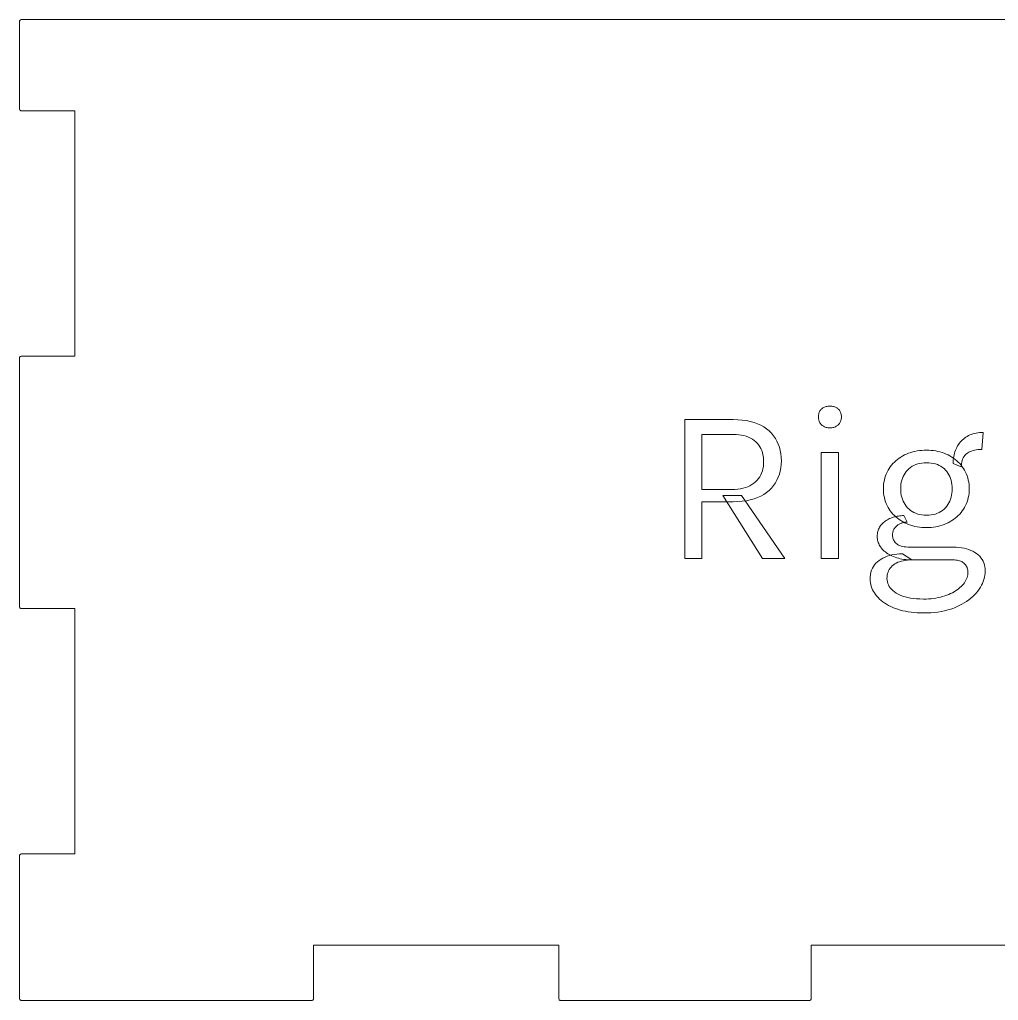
# Model space of a CAD drawing. Extents: x 3 to 302, y 3 to 302.
# Drawn here: x 105.2 to 158.3, y 207.4 to 260.6 of the extents above; entities that cross this region are included whole.
import ezdxf

# ---------------------------------------------------------------- set-up
doc = ezdxf.new("R2010")
doc.units = 0
doc.layers.get('0').update_dxf_attribs({"lineweight": 0})

msp = doc.modelspace()

# ---------------------------------------------------------------- linework, layer by layer
for p, q in [((105.21, 260.54), (105.2, 260.52)), ((105.2, 260.52), (105.2, 255.73)), ((105.22, 260.55), (105.21, 260.54)), ((105.23, 260.57), (105.22, 260.55)), ((105.24, 260.58), (105.23, 260.57)), ((105.28, 260.6), (105.24, 260.58)), ((204.32, 260.6), (105.28, 260.6)), ((105.2, 255.73), (105.22, 255.69)), ((105.22, 255.69), (105.23, 255.68)), ((105.23, 255.68), (105.25, 255.67)), ((105.25, 255.67), (105.26, 255.66)), ((105.26, 255.66), (105.28, 255.65)), ((105.28, 255.65), (108.2, 255.65)), ((108.2, 255.65), (108.2, 242.35)), ((105.21, 242.29), (105.2, 242.27)), ((105.2, 242.27), (105.2, 228.73)), ((105.22, 242.3), (105.21, 242.29)), ((105.23, 242.32), (105.22, 242.3)), ((105.24, 242.33), (105.23, 242.32)), ((105.28, 242.35), (105.24, 242.33)), ((108.2, 242.35), (105.28, 242.35)), ((148.621, 239.375), (148.647, 239.411)), ((148.647, 239.411), (148.675, 239.446)), ((148.675, 239.446), (148.707, 239.478)), ((148.707, 239.478), (148.742, 239.508)), ((148.742, 239.508), (148.779, 239.534)), ((148.779, 239.534), (148.819, 239.558)), ((148.819, 239.558), (148.861, 239.578)), ((148.861, 239.578), (148.905, 239.595)), ((148.905, 239.595), (148.952, 239.609)), ((148.952, 239.609), (149.001, 239.62)), ((149.001, 239.62), (149.053, 239.628)), ((149.053, 239.628), (149.107, 239.632)), ((149.107, 239.632), (149.163, 239.634)), ((149.163, 239.634), (149.163, 239.634)), ((149.163, 239.634), (149.219, 239.632)), ((149.219, 239.632), (149.273, 239.628)), ((149.273, 239.628), (149.325, 239.62)), ((149.325, 239.62), (149.374, 239.609)), ((149.374, 239.609), (149.421, 239.595)), ((149.421, 239.595), (149.465, 239.578)), ((149.465, 239.578), (149.507, 239.558)), ((149.507, 239.558), (149.547, 239.534)), ((149.547, 239.534), (149.584, 239.508)), ((149.584, 239.508), (149.619, 239.478)), ((149.619, 239.478), (149.651, 239.446)), ((149.651, 239.446), (149.679, 239.411)), ((149.679, 239.411), (149.705, 239.375)), ((141.285, 231.366), (141.285, 238.902)), ((141.285, 238.902), (143.913, 238.902)), ((143.913, 238.902), (144.165, 238.896)), ((144.165, 238.896), (144.404, 238.877)), ((144.404, 238.877), (144.631, 238.847)), ((148.539, 239.058), (148.541, 239.11)), ((148.541, 239.005), (148.539, 239.058)), ((148.539, 239.058), (148.539, 239.058)), ((148.541, 239.11), (148.546, 239.159)), ((148.546, 238.954), (148.541, 239.005)), ((148.546, 239.159), (148.554, 239.207)), ((148.554, 238.905), (148.546, 238.954)), ((148.554, 239.207), (148.566, 239.252)), ((148.566, 238.859), (148.554, 238.905)), ((148.566, 239.252), (148.581, 239.295)), ((148.581, 239.295), (148.599, 239.336)), ((148.599, 239.336), (148.621, 239.375)), ((149.705, 239.375), (149.727, 239.336)), ((149.727, 239.336), (149.745, 239.295)), ((149.745, 239.295), (149.76, 239.252)), ((149.76, 239.252), (149.772, 239.207)), ((149.772, 238.905), (149.76, 238.859)), ((149.772, 239.207), (149.78, 239.159)), ((149.78, 238.954), (149.772, 238.905)), ((149.78, 239.159), (149.785, 239.11)), ((149.785, 239.005), (149.78, 238.954)), ((149.785, 239.11), (149.787, 239.058)), ((149.787, 239.058), (149.785, 239.005)), ((149.787, 239.058), (149.787, 239.058)), ((144.631, 238.847), (144.845, 238.804)), ((144.845, 238.804), (145.046, 238.748)), ((145.046, 238.748), (145.235, 238.681)), ((145.235, 238.681), (145.412, 238.601)), ((145.412, 238.601), (145.576, 238.508)), ((145.576, 238.508), (145.727, 238.404)), ((145.727, 238.404), (145.866, 238.287)), ((148.581, 238.814), (148.566, 238.859)), ((148.599, 238.772), (148.581, 238.814)), ((148.621, 238.731), (148.599, 238.772)), ((148.647, 238.693), (148.621, 238.731)), ((148.675, 238.657), (148.647, 238.693)), ((148.707, 238.623), (148.675, 238.657)), ((148.742, 238.592), (148.707, 238.623)), ((148.779, 238.564), (148.742, 238.592)), ((148.819, 238.539), (148.779, 238.564)), ((148.861, 238.517), (148.819, 238.539)), ((148.905, 238.499), (148.861, 238.517)), ((148.952, 238.484), (148.905, 238.499)), ((149.001, 238.473), (148.952, 238.484)), ((149.053, 238.465), (149.001, 238.473)), ((149.107, 238.46), (149.053, 238.465)), ((149.163, 238.458), (149.107, 238.46)), ((149.219, 238.46), (149.163, 238.458)), ((149.163, 238.458), (149.163, 238.458)), ((149.163, 238.458), (149.163, 238.458)), ((149.273, 238.465), (149.219, 238.46)), ((149.325, 238.473), (149.273, 238.465)), ((149.374, 238.484), (149.325, 238.473)), ((149.421, 238.499), (149.374, 238.484)), ((149.465, 238.517), (149.421, 238.499)), ((149.507, 238.539), (149.465, 238.517)), ((149.547, 238.564), (149.507, 238.539)), ((149.584, 238.592), (149.547, 238.564)), ((149.619, 238.623), (149.584, 238.592)), ((149.651, 238.657), (149.619, 238.623)), ((149.679, 238.693), (149.651, 238.657)), ((149.705, 238.731), (149.679, 238.693)), ((149.727, 238.772), (149.705, 238.731)), ((149.745, 238.814), (149.727, 238.772)), ((149.76, 238.859), (149.745, 238.814)), ((142.221, 238.098), (142.221, 235.11)), ((143.913, 238.098), (142.221, 238.098)), ((142.221, 238.098), (142.221, 238.098)), ((144.071, 238.094), (143.913, 238.098)), ((143.913, 238.098), (143.913, 238.098)), ((144.222, 238.082), (144.071, 238.094)), ((144.364, 238.062), (144.222, 238.082)), ((144.499, 238.034), (144.364, 238.062)), ((144.626, 237.998), (144.499, 238.034)), ((144.746, 237.953), (144.626, 237.998)), ((144.857, 237.901), (144.746, 237.953)), ((144.961, 237.841), (144.857, 237.901)), ((145.058, 237.772), (144.961, 237.841)), ((145.866, 238.287), (145.992, 238.16)), ((145.992, 238.16), (146.105, 238.026)), ((146.105, 238.026), (146.204, 237.883)), ((146.204, 237.883), (146.29, 237.733)), ((156.343, 237.796), (156.405, 237.85)), ((156.405, 237.85), (156.469, 237.901)), ((156.469, 237.901), (156.537, 237.949)), ((156.537, 237.949), (156.609, 237.993)), ((156.609, 237.993), (156.684, 238.033)), ((156.684, 238.033), (156.761, 238.07)), ((156.761, 238.07), (156.841, 238.102)), ((156.841, 238.102), (156.924, 238.129)), ((156.924, 238.129), (157.01, 238.153)), ((157.01, 238.153), (157.098, 238.172)), ((157.098, 238.172), (157.189, 238.187)), ((157.189, 238.187), (157.283, 238.197)), ((157.283, 238.197), (157.38, 238.204)), ((157.38, 238.204), (157.479, 238.206)), ((157.479, 238.206), (157.407, 237.282)), ((157.479, 238.206), (157.479, 238.206)), ((145.146, 237.696), (145.058, 237.772)), ((145.226, 237.613), (145.146, 237.696)), ((145.298, 237.524), (145.226, 237.613)), ((145.362, 237.429), (145.298, 237.524)), ((145.417, 237.329), (145.362, 237.429)), ((145.463, 237.224), (145.417, 237.329)), ((146.29, 237.733), (146.363, 237.575)), ((146.363, 237.575), (146.423, 237.41)), ((146.423, 237.41), (146.469, 237.236)), ((155.974, 237.242), (156.007, 237.322)), ((156.007, 237.322), (156.045, 237.399)), ((156.045, 237.399), (156.086, 237.474)), ((156.086, 237.474), (156.131, 237.545)), ((156.131, 237.545), (156.179, 237.612)), ((156.179, 237.612), (156.23, 237.677)), ((156.23, 237.677), (156.285, 237.738)), ((156.285, 237.738), (156.343, 237.796)), ((157.201, 237.273), (157.106, 237.261)), ((157.302, 237.28), (157.201, 237.273)), ((157.407, 237.282), (157.302, 237.28)), ((145.501, 237.112), (145.463, 237.224)), ((145.531, 236.995), (145.501, 237.112)), ((145.552, 236.872), (145.531, 236.995)), ((145.565, 236.744), (145.552, 236.872)), ((145.569, 236.61), (145.565, 236.744)), ((146.469, 237.236), (146.502, 237.055)), ((146.502, 237.055), (146.522, 236.867)), ((146.522, 236.867), (146.529, 236.67)), ((148.695, 231.366), (148.695, 237.114)), ((148.695, 237.114), (149.631, 237.114)), ((149.631, 237.114), (149.631, 231.366)), ((152.74, 236.671), (152.827, 236.742)), ((152.827, 236.742), (152.917, 236.809)), ((152.917, 236.809), (153.012, 236.872)), ((153.012, 236.872), (153.112, 236.931)), ((153.112, 236.931), (153.216, 236.985)), ((153.216, 236.985), (153.323, 237.035)), ((153.323, 237.035), (153.434, 237.079)), ((153.434, 237.079), (153.546, 237.118)), ((153.546, 237.118), (153.661, 237.152)), ((153.661, 237.152), (153.779, 237.181)), ((153.779, 237.181), (153.9, 237.204)), ((153.9, 237.204), (154.023, 237.223)), ((154.023, 237.223), (154.148, 237.236)), ((154.148, 237.236), (154.276, 237.243)), ((154.276, 237.243), (154.407, 237.246)), ((154.407, 237.246), (154.407, 237.246)), ((154.407, 237.246), (154.534, 237.243)), ((154.534, 237.243), (154.659, 237.236)), ((154.659, 237.236), (154.782, 237.223)), ((154.782, 237.223), (154.902, 237.204)), ((154.902, 237.204), (155.02, 237.181)), ((155.02, 237.181), (155.135, 237.152)), ((155.135, 237.152), (155.248, 237.118)), ((155.248, 237.118), (155.359, 237.079)), ((155.359, 237.079), (155.468, 237.035)), ((155.468, 237.035), (155.574, 236.985)), ((155.574, 236.985), (155.677, 236.931)), ((155.677, 236.931), (155.775, 236.872)), ((155.775, 236.872), (155.87, 236.809)), ((155.855, 236.711), (155.865, 236.805)), ((155.865, 236.805), (155.879, 236.898)), ((155.87, 236.809), (155.96, 236.742)), ((155.879, 236.898), (155.897, 236.987)), ((155.897, 236.987), (155.918, 237.075)), ((155.918, 237.075), (155.944, 237.159)), ((155.944, 237.159), (155.974, 237.242)), ((155.96, 236.742), (156.046, 236.671)), ((156.363, 236.756), (156.337, 236.682)), ((156.395, 236.825), (156.363, 236.756)), ((156.432, 236.889), (156.395, 236.825)), ((156.475, 236.948), (156.432, 236.889)), ((156.524, 237.002), (156.475, 236.948)), ((156.579, 237.051), (156.524, 237.002)), ((156.639, 237.095), (156.579, 237.051)), ((156.704, 237.134), (156.639, 237.095)), ((156.774, 237.169), (156.704, 237.134)), ((156.85, 237.199), (156.774, 237.169)), ((156.93, 237.224), (156.85, 237.199)), ((157.015, 237.245), (156.93, 237.224)), ((157.106, 237.261), (157.015, 237.245)), ((145.498, 236.117), (145.529, 236.233)), ((145.529, 236.233), (145.551, 236.354)), ((145.551, 236.354), (145.565, 236.479)), ((145.565, 236.479), (145.569, 236.61)), ((145.569, 236.61), (145.569, 236.61)), ((146.502, 236.289), (146.469, 236.11)), ((146.522, 236.476), (146.502, 236.289)), ((146.529, 236.67), (146.522, 236.476)), ((146.529, 236.67), (146.529, 236.67)), ((152.317, 236.154), (152.376, 236.25)), ((152.376, 236.25), (152.44, 236.343)), ((152.44, 236.343), (152.508, 236.431)), ((152.508, 236.431), (152.581, 236.515)), ((152.581, 236.515), (152.659, 236.595)), ((152.659, 236.595), (152.74, 236.671)), ((153.456, 236.244), (153.378, 236.169)), ((153.539, 236.31), (153.456, 236.244)), ((153.628, 236.369), (153.539, 236.31)), ((153.723, 236.421), (153.628, 236.369)), ((153.823, 236.464), (153.723, 236.421)), ((153.928, 236.499), (153.823, 236.464)), ((154.04, 236.527), (153.928, 236.499)), ((154.157, 236.546), (154.04, 236.527)), ((154.279, 236.558), (154.157, 236.546)), ((154.407, 236.562), (154.279, 236.558)), ((154.536, 236.558), (154.407, 236.562)), ((154.407, 236.562), (154.407, 236.562)), ((154.659, 236.546), (154.536, 236.558)), ((154.777, 236.527), (154.659, 236.546)), ((154.888, 236.499), (154.777, 236.527)), ((154.994, 236.464), (154.888, 236.499)), ((155.093, 236.421), (154.994, 236.464)), ((155.187, 236.369), (155.093, 236.421)), ((155.275, 236.31), (155.187, 236.369)), ((155.357, 236.244), (155.275, 236.31)), ((155.433, 236.169), (155.357, 236.244)), ((155.847, 236.514), (155.849, 236.614)), ((156.291, 236.334), (155.847, 236.514)), ((155.849, 236.614), (155.855, 236.711)), ((156.046, 236.671), (156.127, 236.595)), ((156.127, 236.595), (156.205, 236.515)), ((156.205, 236.515), (156.278, 236.431)), ((156.278, 236.431), (156.346, 236.343)), ((156.294, 236.429), (156.291, 236.334)), ((156.291, 236.334), (156.291, 236.334)), ((156.291, 236.334), (156.291, 236.334)), ((156.303, 236.518), (156.294, 236.429)), ((156.317, 236.603), (156.303, 236.518)), ((156.337, 236.682), (156.317, 236.603)), ((156.346, 236.343), (156.411, 236.25)), ((156.411, 236.25), (156.47, 236.154)), ((145.212, 235.613), (145.287, 235.704)), ((145.287, 235.704), (145.353, 235.8)), ((145.353, 235.8), (145.41, 235.9)), ((145.41, 235.9), (145.459, 236.006)), ((145.459, 236.006), (145.498, 236.117)), ((146.363, 235.774), (146.29, 235.617)), ((146.423, 235.938), (146.363, 235.774)), ((146.469, 236.11), (146.423, 235.938)), ((152.116, 235.625), (152.144, 235.737)), ((152.144, 235.737), (152.178, 235.846)), ((152.178, 235.846), (152.218, 235.952)), ((152.218, 235.952), (152.265, 236.054)), ((152.265, 236.054), (152.317, 236.154)), ((153.097, 235.717), (153.063, 235.612)), ((153.138, 235.817), (153.097, 235.717)), ((153.187, 235.912), (153.138, 235.817)), ((153.243, 236.002), (153.187, 235.912)), ((153.307, 236.088), (153.243, 236.002)), ((153.378, 236.169), (153.307, 236.088)), ((155.503, 236.088), (155.433, 236.169)), ((155.565, 236.002), (155.503, 236.088)), ((155.62, 235.912), (155.565, 236.002)), ((155.667, 235.817), (155.62, 235.912)), ((155.708, 235.717), (155.667, 235.817)), ((155.74, 235.612), (155.708, 235.717)), ((156.47, 236.154), (156.523, 236.054)), ((156.523, 236.054), (156.57, 235.952)), ((156.57, 235.952), (156.611, 235.846)), ((156.611, 235.846), (156.645, 235.737)), ((156.645, 235.737), (156.673, 235.625)), ((144.163, 235.127), (144.312, 235.148)), ((144.312, 235.148), (144.453, 235.177)), ((144.453, 235.177), (144.586, 235.214)), ((144.586, 235.214), (144.71, 235.26)), ((144.71, 235.26), (144.827, 235.314)), ((144.827, 235.314), (144.935, 235.377)), ((144.935, 235.377), (145.036, 235.448)), ((145.036, 235.448), (145.128, 235.527)), ((145.128, 235.527), (145.212, 235.613)), ((145.992, 235.192), (145.866, 235.065)), ((146.105, 235.326), (145.992, 235.192)), ((146.204, 235.468), (146.105, 235.326)), ((146.29, 235.617), (146.204, 235.468)), ((152.067, 235.146), (152.07, 235.27)), ((152.07, 235.023), (152.067, 235.146)), ((152.067, 235.146), (152.067, 235.146)), ((152.07, 235.27), (152.079, 235.392)), ((152.079, 235.392), (152.095, 235.51)), ((152.095, 235.51), (152.116, 235.625)), ((153.007, 235.27), (153.003, 235.146)), ((153.003, 235.146), (153.003, 235.146)), ((153.003, 235.146), (153.007, 235.026)), ((153.018, 235.389), (153.007, 235.27)), ((153.037, 235.503), (153.018, 235.389)), ((153.063, 235.612), (153.037, 235.503)), ((155.766, 235.503), (155.74, 235.612)), ((155.784, 235.389), (155.766, 235.503)), ((155.795, 235.27), (155.784, 235.389)), ((155.799, 235.146), (155.795, 235.27)), ((155.795, 235.026), (155.799, 235.146)), ((155.799, 235.146), (155.799, 235.146)), ((156.673, 235.625), (156.695, 235.51)), ((156.695, 235.51), (156.711, 235.392)), ((156.711, 235.392), (156.72, 235.27)), ((156.72, 235.27), (156.723, 235.146)), ((156.723, 235.146), (156.72, 235.023)), ((156.723, 235.146), (156.723, 235.146)), ((142.221, 235.11), (143.841, 235.11)), ((145.509, 231.366), (143.349, 234.786)), ((143.349, 234.786), (144.369, 234.786)), ((143.841, 235.11), (144.006, 235.114)), ((144.006, 235.114), (144.163, 235.127)), ((144.369, 234.786), (146.721, 231.366)), ((145.235, 234.671), (145.046, 234.604)), ((145.412, 234.751), (145.235, 234.671)), ((145.576, 234.844), (145.412, 234.751)), ((145.727, 234.948), (145.576, 234.844)), ((145.866, 235.065), (145.727, 234.948)), ((152.079, 234.902), (152.07, 235.023)), ((152.095, 234.785), (152.079, 234.902)), ((152.116, 234.671), (152.095, 234.785)), ((152.144, 234.559), (152.116, 234.671)), ((153.007, 235.026), (153.018, 234.909)), ((153.018, 234.909), (153.037, 234.797)), ((153.037, 234.797), (153.063, 234.689)), ((153.063, 234.689), (153.097, 234.585)), ((155.708, 234.585), (155.74, 234.689)), ((155.74, 234.689), (155.766, 234.797)), ((155.766, 234.797), (155.784, 234.909)), ((155.784, 234.909), (155.795, 235.026)), ((156.673, 234.671), (156.645, 234.559)), ((156.695, 234.785), (156.673, 234.671)), ((156.711, 234.902), (156.695, 234.785)), ((156.72, 235.023), (156.711, 234.902)), ((143.913, 234.45), (142.221, 234.45)), ((142.221, 234.45), (142.221, 231.366)), ((144.165, 234.456), (143.913, 234.45)), ((143.913, 234.45), (143.913, 234.45)), ((144.404, 234.475), (144.165, 234.456)), ((144.631, 234.505), (144.404, 234.475)), ((144.845, 234.548), (144.631, 234.505)), ((145.046, 234.604), (144.845, 234.548)), ((152.178, 234.451), (152.144, 234.559)), ((152.218, 234.346), (152.178, 234.451)), ((152.265, 234.244), (152.218, 234.346)), ((152.317, 234.144), (152.265, 234.244)), ((152.376, 234.048), (152.317, 234.144)), ((153.097, 234.585), (153.138, 234.485)), ((153.138, 234.485), (153.187, 234.389)), ((153.187, 234.389), (153.243, 234.297)), ((153.243, 234.297), (153.307, 234.21)), ((153.307, 234.21), (153.378, 234.126)), ((153.378, 234.126), (153.456, 234.048)), ((155.357, 234.048), (155.433, 234.126)), ((155.433, 234.126), (155.503, 234.21)), ((155.503, 234.21), (155.565, 234.297)), ((155.565, 234.297), (155.62, 234.389)), ((155.62, 234.389), (155.667, 234.485)), ((155.667, 234.485), (155.708, 234.585)), ((156.47, 234.144), (156.411, 234.048)), ((156.523, 234.244), (156.47, 234.144)), ((156.57, 234.346), (156.523, 234.244)), ((156.611, 234.451), (156.57, 234.346)), ((156.645, 234.559), (156.611, 234.451)), ((152.44, 233.955), (152.376, 234.048)), ((152.402, 233.534), (152.466, 233.562)), ((152.508, 233.867), (152.44, 233.955)), ((152.466, 233.562), (152.532, 233.587)), ((152.581, 233.782), (152.508, 233.867)), ((152.532, 233.587), (152.599, 233.61)), ((152.659, 233.702), (152.581, 233.782)), ((152.599, 233.61), (152.667, 233.629)), ((152.74, 233.626), (152.659, 233.702)), ((152.667, 233.629), (152.736, 233.646)), ((152.736, 233.646), (152.806, 233.661)), ((152.827, 233.555), (152.74, 233.626)), ((152.806, 233.661), (152.877, 233.673)), ((152.917, 233.487), (152.827, 233.555)), ((152.877, 233.673), (152.949, 233.682)), ((152.949, 233.682), (153.022, 233.689)), ((153.022, 233.689), (153.096, 233.693)), ((153.096, 233.693), (153.171, 233.694)), ((153.171, 233.694), (153.171, 233.694)), ((153.171, 233.694), (153.351, 233.346)), ((153.456, 234.048), (153.539, 233.979)), ((153.539, 233.979), (153.628, 233.918)), ((153.628, 233.918), (153.723, 233.865)), ((153.723, 233.865), (153.823, 233.82)), ((153.823, 233.82), (153.928, 233.783)), ((153.928, 233.783), (154.04, 233.755)), ((154.04, 233.755), (154.157, 233.734)), ((154.157, 233.734), (154.279, 233.722)), ((154.279, 233.722), (154.407, 233.718)), ((154.407, 233.718), (154.536, 233.722)), ((154.407, 233.718), (154.407, 233.718)), ((154.407, 233.718), (154.407, 233.718)), ((154.536, 233.722), (154.659, 233.734)), ((154.659, 233.734), (154.777, 233.755)), ((154.777, 233.755), (154.888, 233.783)), ((154.888, 233.783), (154.994, 233.82)), ((154.994, 233.82), (155.093, 233.865)), ((155.093, 233.865), (155.187, 233.918)), ((155.187, 233.918), (155.275, 233.979)), ((155.275, 233.979), (155.357, 234.048)), ((155.96, 233.555), (155.87, 233.487)), ((156.046, 233.626), (155.96, 233.555)), ((156.127, 233.702), (156.046, 233.626)), ((156.205, 233.782), (156.127, 233.702)), ((156.278, 233.867), (156.205, 233.782)), ((156.346, 233.955), (156.278, 233.867)), ((156.411, 234.048), (156.346, 233.955)), ((151.804, 232.959), (151.831, 233.017)), ((151.831, 233.017), (151.862, 233.073)), ((151.862, 233.073), (151.896, 233.127)), ((151.896, 233.127), (151.935, 233.178)), ((151.935, 233.178), (151.977, 233.227)), ((151.977, 233.227), (152.022, 233.274)), ((152.022, 233.274), (152.068, 233.318)), ((152.068, 233.318), (152.118, 233.36)), ((152.118, 233.36), (152.17, 233.4)), ((152.17, 233.4), (152.224, 233.437)), ((152.224, 233.437), (152.281, 233.472)), ((152.281, 233.472), (152.34, 233.504)), ((152.34, 233.504), (152.402, 233.534)), ((152.682, 233.025), (152.659, 232.992)), ((152.707, 233.056), (152.682, 233.025)), ((152.734, 233.085), (152.707, 233.056)), ((152.761, 233.113), (152.734, 233.085)), ((152.79, 233.14), (152.761, 233.113)), ((152.82, 233.165), (152.79, 233.14)), ((152.851, 233.188), (152.82, 233.165)), ((152.884, 233.209), (152.851, 233.188)), ((152.917, 233.229), (152.884, 233.209)), ((153.012, 233.424), (152.917, 233.487)), ((152.952, 233.248), (152.917, 233.229)), ((152.988, 233.265), (152.952, 233.248)), ((153.025, 233.28), (152.988, 233.265)), ((153.112, 233.365), (153.012, 233.424)), ((153.061, 233.294), (153.025, 233.28)), ((153.098, 233.306), (153.061, 233.294)), ((153.134, 233.317), (153.098, 233.306)), ((153.216, 233.31), (153.112, 233.365)), ((153.17, 233.326), (153.134, 233.317)), ((153.207, 233.333), (153.17, 233.326)), ((153.243, 233.339), (153.207, 233.333)), ((153.323, 233.26), (153.216, 233.31)), ((153.279, 233.343), (153.243, 233.339)), ((153.315, 233.345), (153.279, 233.343)), ((153.351, 233.346), (153.315, 233.345)), ((153.434, 233.215), (153.323, 233.26)), ((153.546, 233.175), (153.434, 233.215)), ((153.661, 233.141), (153.546, 233.175)), ((153.779, 233.112), (153.661, 233.141)), ((153.9, 233.088), (153.779, 233.112)), ((154.023, 233.07), (153.9, 233.088)), ((154.148, 233.057), (154.023, 233.07)), ((154.276, 233.049), (154.148, 233.057)), ((154.407, 233.046), (154.276, 233.049)), ((154.534, 233.049), (154.407, 233.046)), ((154.407, 233.046), (154.407, 233.046)), ((154.407, 233.046), (154.407, 233.046)), ((154.659, 233.057), (154.534, 233.049)), ((154.782, 233.07), (154.659, 233.057)), ((154.902, 233.088), (154.782, 233.07)), ((155.02, 233.112), (154.902, 233.088)), ((155.135, 233.141), (155.02, 233.112)), ((155.248, 233.175), (155.135, 233.141)), ((155.359, 233.215), (155.248, 233.175)), ((155.468, 233.26), (155.359, 233.215)), ((155.574, 233.31), (155.468, 233.26)), ((155.677, 233.365), (155.574, 233.31)), ((155.775, 233.424), (155.677, 233.365)), ((155.87, 233.487), (155.775, 233.424)), ((151.731, 232.566), (151.733, 232.637)), ((151.733, 232.498), (151.731, 232.566)), ((151.731, 232.566), (151.731, 232.566)), ((151.733, 232.637), (151.739, 232.706)), ((151.74, 232.431), (151.733, 232.498)), ((151.739, 232.706), (151.749, 232.772)), ((151.749, 232.772), (151.764, 232.837)), ((151.764, 232.837), (151.782, 232.899)), ((151.782, 232.899), (151.804, 232.959)), ((152.56, 232.673), (152.559, 232.626)), ((152.559, 232.626), (152.559, 232.626)), ((152.559, 232.626), (152.561, 232.572)), ((152.564, 232.719), (152.56, 232.673)), ((152.561, 232.572), (152.568, 232.519)), ((152.57, 232.763), (152.564, 232.719)), ((152.568, 232.519), (152.58, 232.469)), ((152.579, 232.805), (152.57, 232.763)), ((152.59, 232.846), (152.579, 232.805)), ((152.603, 232.885), (152.59, 232.846)), ((152.619, 232.922), (152.603, 232.885)), ((152.638, 232.958), (152.619, 232.922)), ((152.659, 232.992), (152.638, 232.958)), ((151.752, 232.366), (151.74, 232.431)), ((151.767, 232.301), (151.752, 232.366)), ((151.788, 232.238), (151.767, 232.301)), ((151.813, 232.175), (151.788, 232.238)), ((151.843, 232.114), (151.813, 232.175)), ((151.877, 232.053), (151.843, 232.114)), ((151.916, 231.994), (151.877, 232.053)), ((151.959, 231.936), (151.916, 231.994)), ((152.58, 232.469), (152.595, 232.42)), ((152.595, 232.42), (152.616, 232.373)), ((152.616, 232.373), (152.641, 232.327)), ((152.641, 232.327), (152.671, 232.284)), ((152.671, 232.284), (152.705, 232.242)), ((152.705, 232.242), (152.744, 232.202)), ((152.744, 232.202), (152.787, 232.164)), ((152.787, 232.164), (152.836, 232.129)), ((152.836, 232.129), (152.893, 232.097)), ((152.893, 232.097), (152.957, 232.069)), ((152.957, 232.069), (153.029, 232.045)), ((153.029, 232.045), (153.108, 232.024)), ((153.108, 232.024), (153.195, 232.008)), ((153.195, 232.008), (153.288, 231.995)), ((153.288, 231.995), (153.39, 231.985)), ((153.39, 231.985), (153.499, 231.98)), ((153.499, 231.98), (153.615, 231.978)), ((153.615, 231.978), (153.615, 231.978)), ((153.615, 231.978), (155.847, 231.978)), ((155.847, 231.978), (156.006, 231.975)), ((156.006, 231.975), (156.157, 231.964)), ((156.157, 231.964), (156.302, 231.947)), ((152.007, 231.88), (151.959, 231.936)), ((152.058, 231.825), (152.007, 231.88)), ((152.043, 231.393), (152.155, 231.446)), ((152.113, 231.773), (152.058, 231.825)), ((152.173, 231.723), (152.113, 231.773)), ((152.155, 231.446), (152.273, 231.492)), ((152.236, 231.676), (152.173, 231.723)), ((152.303, 231.63), (152.236, 231.676)), ((152.273, 231.492), (152.396, 231.53)), ((152.374, 231.587), (152.303, 231.63)), ((152.449, 231.546), (152.374, 231.587)), ((152.396, 231.53), (152.525, 231.562)), ((152.527, 231.508), (152.449, 231.546)), ((152.525, 231.562), (152.66, 231.586)), ((152.61, 231.471), (152.527, 231.508)), ((152.696, 231.437), (152.61, 231.471)), ((152.66, 231.586), (152.801, 231.604)), ((152.786, 231.407), (152.696, 231.437)), ((152.801, 231.604), (152.947, 231.614)), ((152.947, 231.614), (153.099, 231.618)), ((153.099, 231.618), (153.099, 231.618)), ((153.099, 231.618), (153.615, 231.294)), ((156.302, 231.947), (156.44, 231.923)), ((156.44, 231.923), (156.571, 231.893)), ((156.571, 231.893), (156.695, 231.855)), ((156.695, 231.855), (156.812, 231.81)), ((156.812, 231.81), (156.922, 231.759)), ((156.922, 231.759), (157.026, 231.701)), ((157.026, 231.701), (157.122, 231.636)), ((157.122, 231.636), (157.21, 231.565)), ((157.21, 231.565), (157.289, 231.488)), ((157.289, 231.488), (157.359, 231.406)), ((142.221, 231.366), (141.285, 231.366)), ((142.221, 231.366), (142.221, 231.366)), ((146.721, 231.366), (145.509, 231.366)), ((146.721, 231.366), (146.721, 231.366)), ((149.631, 231.366), (148.695, 231.366)), ((149.631, 231.366), (149.631, 231.366)), ((151.469, 230.837), (151.523, 230.936)), ((151.523, 230.936), (151.587, 231.028)), ((151.587, 231.028), (151.66, 231.114)), ((151.66, 231.114), (151.743, 231.194)), ((151.743, 231.194), (151.836, 231.267)), ((151.836, 231.267), (151.937, 231.334)), ((151.937, 231.334), (152.043, 231.393)), ((152.486, 230.908), (152.432, 230.844)), ((152.546, 230.968), (152.486, 230.908)), ((152.613, 231.024), (152.546, 230.968)), ((152.687, 231.075), (152.613, 231.024)), ((152.766, 231.121), (152.687, 231.075)), ((152.852, 231.162), (152.766, 231.121)), ((152.878, 231.381), (152.786, 231.407)), ((152.943, 231.197), (152.852, 231.162)), ((152.974, 231.358), (152.878, 231.381)), ((153.041, 231.226), (152.943, 231.197)), ((153.073, 231.338), (152.974, 231.358)), ((153.144, 231.251), (153.041, 231.226)), ((153.175, 231.322), (153.073, 231.338)), ((153.253, 231.27), (153.144, 231.251)), ((153.28, 231.31), (153.175, 231.322)), ((153.368, 231.283), (153.253, 231.27)), ((153.389, 231.301), (153.28, 231.31)), ((153.488, 231.291), (153.368, 231.283)), ((153.5, 231.296), (153.389, 231.301)), ((153.615, 231.294), (153.488, 231.291)), ((153.615, 231.294), (153.5, 231.296)), ((155.847, 231.294), (153.615, 231.294)), ((155.927, 231.292), (155.847, 231.294)), ((155.847, 231.294), (155.847, 231.294)), ((156.002, 231.286), (155.927, 231.292)), ((156.073, 231.276), (156.002, 231.286)), ((156.14, 231.263), (156.073, 231.276)), ((156.203, 231.245), (156.14, 231.263)), ((156.261, 231.224), (156.203, 231.245)), ((156.315, 231.198), (156.261, 231.224)), ((156.365, 231.169), (156.315, 231.198)), ((156.411, 231.136), (156.365, 231.169)), ((156.453, 231.099), (156.411, 231.136)), ((156.491, 231.059), (156.453, 231.099)), ((156.524, 231.018), (156.491, 231.059)), ((156.554, 230.975), (156.524, 231.018)), ((156.58, 230.931), (156.554, 230.975)), ((156.602, 230.885), (156.58, 230.931)), ((157.359, 231.406), (157.42, 231.319)), ((157.42, 231.319), (157.471, 231.226)), ((157.471, 231.226), (157.513, 231.128)), ((157.513, 231.128), (157.545, 231.025)), ((157.545, 231.025), (157.568, 230.916)), ((157.568, 230.916), (157.582, 230.802)), ((151.347, 230.25), (151.352, 230.38)), ((151.352, 230.38), (151.367, 230.504)), ((151.367, 230.504), (151.391, 230.621)), ((151.391, 230.621), (151.425, 230.732)), ((151.425, 230.732), (151.469, 230.837)), ((152.263, 230.378), (152.259, 230.286)), ((152.273, 230.465), (152.263, 230.378)), ((152.291, 230.549), (152.273, 230.465)), ((152.316, 230.629), (152.291, 230.549)), ((152.348, 230.704), (152.316, 230.629)), ((152.386, 230.776), (152.348, 230.704)), ((152.432, 230.844), (152.386, 230.776)), ((156.619, 230.838), (156.602, 230.885)), ((156.603, 230.335), (156.624, 230.408)), ((156.633, 230.789), (156.619, 230.838)), ((156.624, 230.408), (156.639, 230.482)), ((156.643, 230.739), (156.633, 230.789)), ((156.639, 230.482), (156.648, 230.558)), ((156.649, 230.687), (156.643, 230.739)), ((156.648, 230.558), (156.651, 230.634)), ((156.651, 230.634), (156.649, 230.687)), ((156.651, 230.634), (156.651, 230.634)), ((157.571, 230.458), (157.551, 230.348)), ((157.583, 230.57), (157.571, 230.458)), ((157.582, 230.802), (157.587, 230.682)), ((157.587, 230.682), (157.583, 230.57)), ((157.587, 230.682), (157.587, 230.682)), ((151.351, 230.15), (151.347, 230.25)), ((151.347, 230.25), (151.347, 230.25)), ((151.361, 230.052), (151.351, 230.15)), ((151.379, 229.955), (151.361, 230.052)), ((151.404, 229.861), (151.379, 229.955)), ((151.436, 229.768), (151.404, 229.861)), ((152.259, 230.286), (152.259, 230.286)), ((152.259, 230.286), (152.264, 230.194)), ((152.264, 230.194), (152.279, 230.105)), ((152.279, 230.105), (152.304, 230.018)), ((152.304, 230.018), (152.34, 229.935)), ((152.34, 229.935), (152.385, 229.854)), ((152.385, 229.854), (152.44, 229.776)), ((156.217, 229.789), (156.285, 229.852)), ((156.285, 229.852), (156.348, 229.917)), ((156.348, 229.917), (156.406, 229.984)), ((156.406, 229.984), (156.457, 230.052)), ((156.457, 230.052), (156.503, 230.121)), ((156.503, 230.121), (156.542, 230.192)), ((156.542, 230.192), (156.575, 230.263)), ((156.575, 230.263), (156.603, 230.335)), ((157.39, 229.914), (157.33, 229.808)), ((157.442, 230.021), (157.39, 229.914)), ((157.487, 230.129), (157.442, 230.021)), ((157.523, 230.238), (157.487, 230.129)), ((157.551, 230.348), (157.523, 230.238)), ((151.476, 229.677), (151.436, 229.768)), ((151.522, 229.587), (151.476, 229.677)), ((151.575, 229.499), (151.522, 229.587)), ((151.636, 229.413), (151.575, 229.499)), ((151.704, 229.329), (151.636, 229.413)), ((151.778, 229.247), (151.704, 229.329)), ((152.44, 229.776), (152.506, 229.701)), ((152.506, 229.701), (152.582, 229.629)), ((152.582, 229.629), (152.667, 229.56)), ((152.667, 229.56), (152.763, 229.494)), ((152.763, 229.494), (152.868, 229.432)), ((152.868, 229.432), (152.983, 229.377)), ((152.983, 229.377), (153.108, 229.329)), ((153.108, 229.329), (153.241, 229.287)), ((155.16, 229.271), (155.278, 229.302)), ((155.278, 229.302), (155.392, 229.338)), ((155.392, 229.338), (155.502, 229.377)), ((155.502, 229.377), (155.608, 229.42)), ((155.608, 229.42), (155.71, 229.465)), ((155.71, 229.465), (155.806, 229.513)), ((155.806, 229.513), (155.898, 229.563)), ((155.898, 229.563), (155.985, 229.615)), ((155.985, 229.615), (156.067, 229.671)), ((156.067, 229.671), (156.145, 229.729)), ((156.145, 229.729), (156.217, 229.789)), ((156.912, 229.304), (156.808, 229.214)), ((157.01, 229.399), (156.912, 229.304)), ((157.101, 229.497), (157.01, 229.399)), ((157.185, 229.599), (157.101, 229.497)), ((157.261, 229.703), (157.185, 229.599)), ((157.33, 229.808), (157.261, 229.703)), ((151.858, 229.169), (151.778, 229.247)), ((151.944, 229.094), (151.858, 229.169)), ((152.036, 229.022), (151.944, 229.094)), ((152.134, 228.954), (152.036, 229.022)), ((152.237, 228.889), (152.134, 228.954)), ((152.346, 228.828), (152.237, 228.889)), ((152.461, 228.769), (152.346, 228.828)), ((152.582, 228.714), (152.461, 228.769)), ((153.241, 229.287), (153.384, 229.251)), ((153.384, 229.251), (153.536, 229.222)), ((153.536, 229.222), (153.698, 229.199)), ((153.698, 229.199), (153.869, 229.183)), ((153.869, 229.183), (154.049, 229.173)), ((154.049, 229.173), (154.239, 229.17)), ((154.239, 229.17), (154.381, 229.172)), ((154.239, 229.17), (154.239, 229.17)), ((154.381, 229.172), (154.52, 229.178)), ((154.52, 229.178), (154.655, 229.189)), ((154.655, 229.189), (154.787, 229.203)), ((154.787, 229.203), (154.915, 229.222)), ((154.915, 229.222), (155.039, 229.245)), ((155.039, 229.245), (155.16, 229.271)), ((156.18, 228.815), (156.033, 228.747)), ((156.319, 228.888), (156.18, 228.815)), ((156.452, 228.964), (156.319, 228.888)), ((156.577, 229.043), (156.452, 228.964)), ((156.696, 229.126), (156.577, 229.043)), ((156.808, 229.214), (156.696, 229.126)), ((105.2, 228.73), (105.22, 228.69)), ((105.22, 228.69), (105.23, 228.68)), ((105.23, 228.68), (105.25, 228.67)), ((105.25, 228.67), (105.26, 228.66)), ((105.26, 228.66), (105.28, 228.65)), ((105.28, 228.65), (108.2, 228.65)), ((108.2, 228.65), (108.2, 215.35)), ((152.709, 228.663), (152.582, 228.714)), ((152.841, 228.616), (152.709, 228.663)), ((152.978, 228.573), (152.841, 228.616)), ((153.119, 228.536), (152.978, 228.573)), ((153.265, 228.504), (153.119, 228.536)), ((153.416, 228.476), (153.265, 228.504)), ((153.571, 228.454), (153.416, 228.476)), ((153.731, 228.436), (153.571, 228.454)), ((153.896, 228.424), (153.731, 228.436)), ((154.065, 228.416), (153.896, 228.424)), ((154.239, 228.414), (154.065, 228.416)), ((154.445, 228.417), (154.239, 228.414)), ((154.239, 228.414), (154.239, 228.414)), ((154.239, 228.414), (154.239, 228.414)), ((154.645, 228.427), (154.445, 228.417)), ((154.839, 228.444), (154.645, 228.427)), ((155.027, 228.467), (154.839, 228.444)), ((155.21, 228.497), (155.027, 228.467)), ((155.386, 228.534), (155.21, 228.497)), ((155.557, 228.577), (155.386, 228.534)), ((155.721, 228.627), (155.557, 228.577)), ((155.88, 228.684), (155.721, 228.627)), ((156.033, 228.747), (155.88, 228.684)), ((105.21, 215.29), (105.2, 215.27)), ((105.2, 215.27), (105.2, 207.48)), ((105.22, 215.3), (105.21, 215.29)), ((105.23, 215.32), (105.22, 215.3)), ((105.24, 215.33), (105.23, 215.32)), ((105.28, 215.35), (105.24, 215.33)), ((108.2, 215.35), (105.28, 215.35)), ((121.15, 207.48), (121.15, 210.4)), ((121.15, 210.4), (134.45, 210.4)), ((134.45, 210.4), (134.45, 207.48)), ((148.15, 207.48), (148.15, 210.4)), ((148.15, 210.4), (161.45, 210.4)), ((105.2, 207.48), (105.22, 207.44)), ((105.22, 207.44), (105.23, 207.43)), ((105.23, 207.43), (105.25, 207.42)), ((105.25, 207.42), (105.26, 207.41)), ((105.26, 207.41), (105.28, 207.4)), ((105.28, 207.4), (121.07, 207.4)), ((121.07, 207.4), (121.11, 207.42)), ((121.11, 207.42), (121.12, 207.43)), ((121.12, 207.43), (121.13, 207.45)), ((121.13, 207.45), (121.14, 207.46)), ((121.14, 207.46), (121.15, 207.48)), ((134.45, 207.48), (134.47, 207.44)), ((134.47, 207.44), (134.48, 207.43)), ((134.48, 207.43), (134.5, 207.42)), ((134.5, 207.42), (134.51, 207.41)), ((134.51, 207.41), (134.53, 207.4)), ((134.53, 207.4), (148.07, 207.4)), ((148.07, 207.4), (148.11, 207.42)), ((148.11, 207.42), (148.12, 207.43)), ((148.12, 207.43), (148.13, 207.45)), ((148.13, 207.45), (148.14, 207.46)), ((148.14, 207.46), (148.15, 207.48))]:
    msp.add_line(p, q)

doc.saveas('drawing.dxf')
